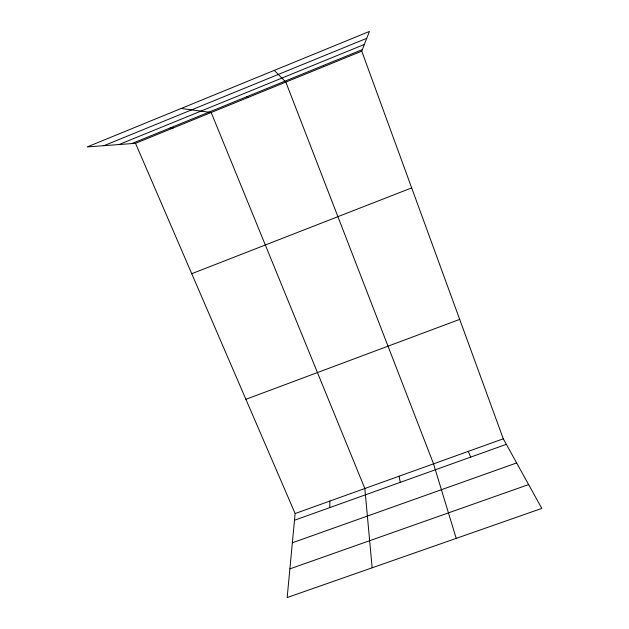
<?xml version="1.0" encoding="UTF-8"?>
<svg xmlns="http://www.w3.org/2000/svg" width="629" height="629" viewBox="0 0 629 629"><rect width="100%" height="100%" fill="white"/><g stroke="black" fill="none" stroke-linecap="round" stroke-linejoin="round"><path stroke-width="0.94" d="M329.824 507.587L329.855 501.077M135.534 143.31L295.135 513.539L287.162 597.55L541.805 508.413L503.286 438.798L361.761 51.161L369.412 31.45L87.195 146.927L135.534 143.31L361.761 51.161M103.95 145.676L366.754 38.306M118.967 144.552L364.372 44.431M131.76 143.593L362.351 49.628M191.743 273.701L411.68 187.89M245.892 399.305L459.689 319.39M295.135 513.539L503.286 438.798M294.498 520.246L506.353 444.333M292.359 542.78L516.653 462.944M289.883 568.875L528.612 484.574M170.129 127.954L173.195 127.97M181.16 108.479L211.179 112.497L364.844 488.513L372.156 567.798M246.725 96.74L248.353 97.353M274.307 70.369L285.841 82.085L433.546 463.848L456.198 538.377M468.283 451.37L470.712 457.102M399.069 476.224L400.256 482.349M323.479 65.471L323.644 66.69"/></g></svg>
